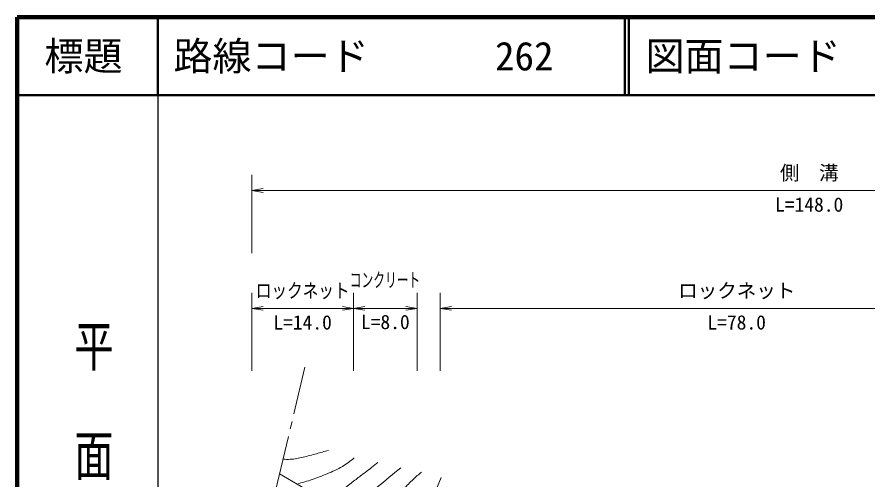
# Model space of a CAD drawing. Units: millimetres, scale not verified. Extents: x 40000 to 680000, y 20000 to 380000.
# Drawn here: x 40000 to 148847, y 320740 to 380000 of the extents above; entities that cross this region are included whole.
import ezdxf
from ezdxf.enums import TextEntityAlignment as Align

# ---------------------------------------------------------------- set-up
doc = ezdxf.new("R2010")
doc.units = ezdxf.units.MM
doc.header["$LTSCALE"] = 1000
for name, color, linetype, lineweight in [('M-BGD', 7, 'Continuous', 13), ('M-BMK-SRVR', 3, 'Continuous', 13), ('M-STR-STR3', 7, 'Continuous', 13), ('M-TTL', 2, 'Continuous', 140), ('M-TTL-BAND', 7, 'Continuous', 25), ('M-TTL-LINE', 7, 'Continuous', 50)]:
    doc.layers.add(name, color=color, linetype=linetype, lineweight=lineweight)
doc.layers.add('M-TTL-TXT', color=7, linetype='Continuous')
doc.styles.add('@ＭＳ ゴシック', font='')
doc.styles.add('ＭＳ ゴシック', font='')
doc.styles.get('@ＭＳ ゴシック').set_extended_font_data('@MS Gothic')
doc.styles.get('ＭＳ ゴシック').set_extended_font_data('MS Gothic')

# ---------------------------------------------------------------- blocks, each defined once
blk = doc.blocks.new('open_arrow')
at = {"color": 0, "linetype": 'Continuous', "lineweight": -2}
blk.add_lwpolyline([(7.5, 1.25), (0, 0), (7.5, -1.25)], dxfattribs=at)

msp = doc.modelspace()

# ---------------------------------------------------------------- linework, layer by layer
at = {"layer": 'M-BGD'}
for p, q in [((73582, 321531), (96087, 308418)), ((86933, 303811), (94269, 321041))]:
    msp.add_line(p, q, dxfattribs=at)
for points, knots in [([(74025, 323392), (74329, 323382), (74634, 323372), (74936, 323387), (75492, 323415), (76043, 323529), (76587, 323658), (77159, 323793), (77723, 323944), (78287, 324101), (78805, 324246), (79322, 324395), (79839, 324545)], [0, 0, 0, 0, 1, 1, 1, 2, 2, 2, 3, 3, 3, 4, 4, 4, 4]), ([(75835, 320218), (76475, 320402), (77116, 320585), (77745, 320800), (78394, 321021), (79031, 321274), (79667, 321539), (80333, 321816), (80998, 322105), (81613, 322475), (82147, 322796), (82644, 323178), (83140, 323559)], [0, 0, 0, 0, 1, 1, 1, 2, 2, 2, 3, 3, 3, 4, 4, 4, 4]), ([(79358, 318166), (79843, 318474), (80329, 318782), (80825, 319075), (81247, 319324), (81677, 319562), (82081, 319839), (82525, 320143), (82937, 320493), (83362, 320824), (83751, 321127), (84151, 321415), (84545, 321711), (85096, 322126), (85633, 322559), (86171, 322992)], [0, 0, 0, 0, 1, 1, 1, 2, 2, 2, 3, 3, 3, 4, 4, 4, 5, 5, 5, 5]), ([(81737, 316779), (82296, 317122), (82854, 317465), (83398, 317829), (84341, 318463), (85239, 319163), (86126, 319875), (87120, 320674), (88100, 321487), (89081, 322300)], [0, 0, 0, 0, 1, 1, 1, 2, 2, 2, 3, 3, 3, 3]), ([(84824, 314981), (85274, 315433), (85724, 315885), (86171, 316340), (86736, 316917), (87295, 317500), (87871, 318065), (88402, 318586), (88947, 319091), (89472, 319617), (89875, 320020), (90266, 320434), (90680, 320824), (91022, 321148), (91381, 321454), (91739, 321761)], [0, 0, 0, 0, 1, 1, 1, 2, 2, 2, 3, 3, 3, 4, 4, 4, 5, 5, 5, 5])]:
    msp.add_open_spline(points, degree=3, knots=knots, dxfattribs=at)
at = {"layer": 'M-BMK-SRVR'}
for p, q in [((76832, 335163), (75413, 329214)), ((75181, 328241), (74949, 327268)), ((74718, 326296), (71239, 311704))]:
    msp.add_line(p, q, dxfattribs=at)
at = {"layer": 'M-STR-STR3'}
for p, q in [((70018, 349794), (70018, 359794)), ((212653, 357794), (70018, 357794)), ((70018, 334710), (70018, 344710)), ((83059, 334710), (83059, 344710)), ((91174, 334710), (91174, 344710)), ((94112, 334710), (94112, 344710)), ((70018, 342710), (83059, 342710)), ((83059, 342710), (91174, 342710)), ((94112, 342710), (170007, 342710))]:
    msp.add_line(p, q, dxfattribs=at)
at = {"layer": 'M-TTL'}
for p, q in [((40000, 380000), (40000, 20000)), ((680000, 380000), (40000, 380000))]:
    msp.add_line(p, q, dxfattribs=at)
at = {"layer": 'M-TTL-BAND'}
msp.add_line((58000, 370000), (58000, 20000), dxfattribs=at)
at = {"layer": 'M-TTL-LINE'}
for p, q in [((58000, 380000), (58000, 370000)), ((117750, 380000), (117750, 370000)), ((118250, 380000), (118250, 370000)), ((40000, 370000), (680000, 370000))]:
    msp.add_line(p, q, dxfattribs=at)

# ---------------------------------------------------------------- block references
at = {"layer": 'M-STR-STR3', "xscale": 193, "yscale": 193}
for p in [(70018, 357794), (70018, 342710), (83059, 342710), (94112, 342710)]:
    msp.add_blockref('open_arrow', p, dxfattribs=at)
at = {"layer": 'M-STR-STR3', "xscale": 193, "yscale": 193, "rotation": 180}
for p in [(83059, 342710), (91174, 342710)]:
    msp.add_blockref('open_arrow', p, dxfattribs=at)

# ---------------------------------------------------------------- texts
at = {"layer": 'M-STR-STR3', "style": 'ＭＳ ゴシック'}
for s, p in [('側\u3000溝', (137585, 358590)), ('L=148.0', (136960, 354532)), ('ロックネット', (124559, 343507)), ('L=14.0', (72788, 339448)), ('L=8.0', (83992, 339502)), ('L=78.0', (128309, 339448))]:
    msp.add_text(s, height=1833, dxfattribs=at).set_placement(p, align=Align.BOTTOM_LEFT)
for s, width, p in [('コンクリート', 0.6, (82567, 344876)), ('ロックネット', 0.8, (70538, 343507))]:
    msp.add_text(s, height=1833, dxfattribs=dict(at, width=width)).set_placement(p, align=Align.BOTTOM_LEFT)
at = {"layer": 'M-TTL-BAND', "style": '@ＭＳ ゴシック', "width": 1.4}
msp.add_text('平  面  図', height=3666, rotation=270, dxfattribs=at).set_placement((49777, 306475), align=Align.MIDDLE_RIGHT)
at = {"layer": 'M-TTL-TXT', "style": 'ＭＳ ゴシック'}
msp.add_text('標題', height=3666, dxfattribs=at).set_placement((48500, 375000), align=Align.MIDDLE_CENTER)
for s, p in [('路線コード', (60000, 375000)), ('262', (101142, 375000)), ('図面コード', (120380, 375000))]:
    msp.add_text(s, height=3666, dxfattribs=at).set_placement(p, align=Align.MIDDLE_LEFT)

doc.saveas('drawing.dxf')
